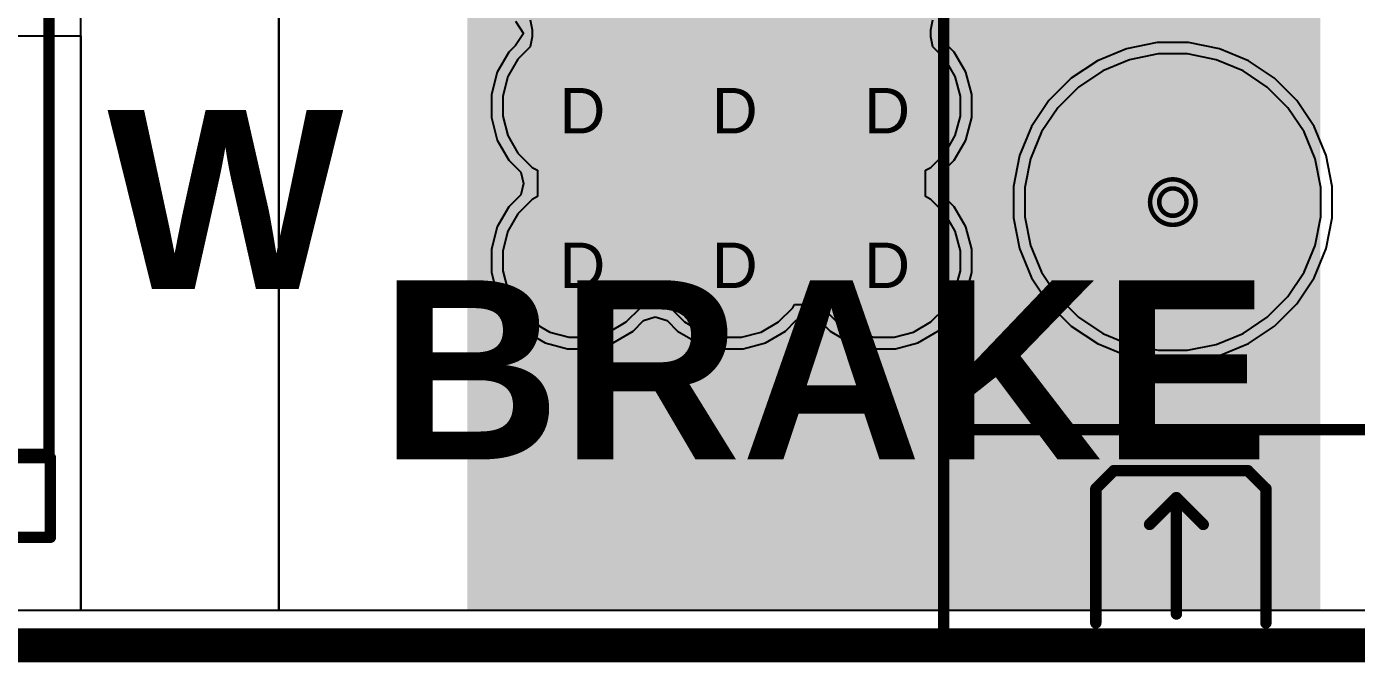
# Model space of a CAD drawing. Header units: inches. Extents: x 0 to 5379, y 0 to 5429.
# Drawn here: x 48.04 to 62.89, y -0.19 to 6.91 of the extents above; entities that cross this region are included whole.
import ezdxf

# ---------------------------------------------------------------- set-up
doc = ezdxf.new("R2010")
doc.units = ezdxf.units.IN
for name, color, linetype in [('Board Outline', 216, 'Continuous'), ('Bottom Layer', 5, 'Continuous'), ('Bottom Solder', 6, 'Continuous'), ('Drill Drawing', 1, 'Continuous'), ('GND01', 16, 'Continuous'), ('GND02', 76, 'Continuous'), ('Multi-Layer', 9, 'Continuous'), ('Pad Holes', 156, 'Continuous'), ('PWR', 156, 'Continuous'), ('SIG 01', 90, 'Continuous'), ('Top Layer', 1, 'Continuous'), ('Top Overlay', 2, 'Continuous'), ('Top Solder', 216, 'Continuous'), ('Via Holes', 16, 'Continuous')]:
    doc.layers.add(name, color=color, linetype=linetype)
doc.styles.add('Arial', font='', dxfattribs={"height": 0.2})
doc.styles.add('Arial_Bold', font='', dxfattribs={"height": 0.2})
doc.styles.get('Arial').set_extended_font_data('Arial')
doc.styles.get('Arial_Bold').set_extended_font_data('Arial', bold=True)

# ---------------------------------------------------------------- blocks, each defined once
blk = doc.blocks.new('DB128L_5_08_2P_BK_S_823')
at = {"layer": 'Bottom Layer'}
h = blk.add_hatch(color=5, dxfattribs=at)
edge = h.paths.add_edge_path()
edge.add_arc((-2.54, 0), 1.4, 0, 360)
h = blk.add_hatch(color=5, dxfattribs=at)
edge = h.paths.add_edge_path()
edge.add_arc((2.54, 0), 1.4, 0, 360)
at = {"layer": 'Bottom Solder'}
h = blk.add_hatch(color=6, dxfattribs=at)
edge = h.paths.add_edge_path()
edge.add_arc((-2.54, 0), 1.502, 0, 360)
h = blk.add_hatch(color=6, dxfattribs=at)
edge = h.paths.add_edge_path()
edge.add_arc((2.54, 0), 1.502, 0, 360)
at = {"layer": 'GND01'}
h = blk.add_hatch(color=16, dxfattribs=at)
edge = h.paths.add_edge_path()
edge.add_arc((-2.54, 0), 1.4, 0, 360)
h = blk.add_hatch(color=16, dxfattribs=at)
edge = h.paths.add_edge_path()
edge.add_arc((2.54, 0), 1.4, 0, 360)
at = {"layer": 'GND02'}
h = blk.add_hatch(color=76, dxfattribs=at)
edge = h.paths.add_edge_path()
edge.add_arc((-2.54, 0), 1.4, 0, 360)
h = blk.add_hatch(color=76, dxfattribs=at)
edge = h.paths.add_edge_path()
edge.add_arc((2.54, 0), 1.4, 0, 360)
at = {"layer": 'Multi-Layer'}
h = blk.add_hatch(color=9, dxfattribs=at)
edge = h.paths.add_edge_path()
edge.add_arc((-2.54, 0), 1.4, 0, 360)
h = blk.add_hatch(color=9, dxfattribs=at)
edge = h.paths.add_edge_path()
edge.add_arc((2.54, 0), 1.4, 0, 360)
at = {"layer": 'Pad Holes'}
h = blk.add_hatch(color=7, dxfattribs=at)
edge = h.paths.add_edge_path()
edge.add_arc((-2.54, 0), 0.8, 0, 360)
h = blk.add_hatch(color=7, dxfattribs=at)
edge = h.paths.add_edge_path()
edge.add_arc((2.54, 0), 0.8, 0, 360)
at = {"layer": 'PWR'}
h = blk.add_hatch(color=156, dxfattribs=at)
edge = h.paths.add_edge_path()
edge.add_arc((-2.54, 0), 1.4, 0, 360)
h = blk.add_hatch(color=156, dxfattribs=at)
edge = h.paths.add_edge_path()
edge.add_arc((2.54, 0), 1.4, 0, 360)
at = {"layer": 'SIG 01'}
h = blk.add_hatch(color=90, dxfattribs=at)
edge = h.paths.add_edge_path()
edge.add_arc((-2.54, 0), 1.4, 0, 360)
h = blk.add_hatch(color=90, dxfattribs=at)
edge = h.paths.add_edge_path()
edge.add_arc((2.54, 0), 1.4, 0, 360)
at = {"layer": 'Top Layer'}
h = blk.add_hatch(color=1, dxfattribs=at)
edge = h.paths.add_edge_path()
edge.add_arc((-2.54, 0), 1.4, 0, 360)
h = blk.add_hatch(color=1, dxfattribs=at)
edge = h.paths.add_edge_path()
edge.add_arc((2.54, 0), 1.4, 0, 360)
at = {"layer": 'Top Solder'}
h = blk.add_hatch(color=216, dxfattribs=at)
edge = h.paths.add_edge_path()
edge.add_arc((-2.54, 0), 1.502, 0, 360)
h = blk.add_hatch(color=216, dxfattribs=at)
edge = h.paths.add_edge_path()
edge.add_arc((2.54, 0), 1.502, 0, 360)
at = {"layer": 'Top Overlay'}
for points in [[(-5.1, 4.949, 0.127, 0.127, 0), (-5.1, -5.1, 0.127, 0.127, 0)], [(5.1, 4.949, 0.127, 0.127, 0), (-5.1, 4.949, 0.127, 0.127, 0)], [(5.1, 4.949, 0.127, 0.127, 0), (5.1, -5.1, 0.127, 0.127, 0)], [(-3.58, 4.7, 0.127, 0.127, 0), (-3.58, 3.2, 0.127, 0.127, 0)], [(-1.68, 4.7, 0.127, 0.127, 0), (-1.68, 3.2, 0.127, 0.127, 0)], [(1.5, 4.7, 0.127, 0.127, 0), (1.5, 3.2, 0.127, 0.127, 0)], [(3.4, 4.7, 0.127, 0.127, 0), (3.4, 3.2, 0.127, 0.127, 0)], [(-2.58, 4.6, 0.127, 0.127, 0), (-2.58, 3.3, 0.127, 0.127, 0)], [(2.5, 4.6, 0.127, 0.127, 0), (2.5, 3.3, 0.127, 0.127, 0)], [(-5.1, 3.894, 0.127, 0.127, 0), (-5.7, 4.2, 0.127, 0.127, 0)], [(-5.7, 4.2, 0.127, 0.127, 0), (-5.7, 3.2, 0.127, 0.127, 0)], [(-2.58, 3.3, 0.127, 0.127, 0), (-2.88, 3.6, 0.127, 0.127, 0)], [(-2.28, 3.6, 0.127, 0.127, 0), (-2.58, 3.3, 0.127, 0.127, 0)], [(2.5, 3.3, 0.127, 0.127, 0), (2.2, 3.6, 0.127, 0.127, 0)], [(2.8, 3.6, 0.127, 0.127, 0), (2.5, 3.3, 0.127, 0.127, 0)], [(-5.1, 3.464, 0.127, 0.127, 0), (-5.7, 3.2, 0.127, 0.127, 0)], [(-3.38, 3, 0.127, 0.127, 0), (-3.58, 3.2, 0.127, 0.127, 0)], [(-1.68, 3.2, 0.127, 0.127, 0), (-1.88, 3, 0.127, 0.127, 0)], [(1.7, 3, 0.127, 0.127, 0), (1.5, 3.2, 0.127, 0.127, 0)], [(3.4, 3.2, 0.127, 0.127, 0), (3.2, 3, 0.127, 0.127, 0)], [(-3.28, 3, 0.127, 0.127, 0), (-3.38, 3, 0.127, 0.127, 0)], [(-1.88, 3, 0.127, 0.127, 0), (-3.28, 3, 0.127, 0.127, 0)], [(1.8, 3, 0.127, 0.127, 0), (1.7, 3, 0.127, 0.127, 0)], [(3.2, 3, 0.127, 0.127, 0), (1.8, 3, 0.127, 0.127, 0)], [(4.99, 2.54, 0.127, 0.127, 0), (-4.99, 2.54, 0.127, 0.127, 0)], [(-4.956, -2.503, 0.127, 0.127, 0), (-4.99, -2.469, 0.127, 0.127, 0)], [(4.99, -2.503, 0.127, 0.127, 0), (-4.956, -2.503, 0.127, 0.127, 0)], [(-5.1, -3.306, 0.127, 0.127, 0), (-5.7, -3, 0.127, 0.127, 0)], [(-5.7, -3, 0.127, 0.127, 0), (-5.7, -4, 0.127, 0.127, 0)], [(-5.1, -3.736, 0.127, 0.127, 0), (-5.7, -4, 0.127, 0.127, 0)], [(4.99, -3.838, 0.127, 0.127, 0), (-4.99, -3.838, 0.127, 0.127, 0)], [(0.597, -3.838, 0.127, 0.127, 0), (0.473, -3.838, 0.127, 0.127, 0)], [(5.1, -5.1, 0.127, 0.127, 0), (-5.1, -5.1, 0.127, 0.127, 0)]]:
    blk.add_lwpolyline(points, format="xyseb", dxfattribs=at)
for points in [[(-5.132, 4.949, 0.0635, 0.0635, 1), (-5.068, 4.949, 0.0635, 0.0635, 1)], [(-5.132, 4.949, 0.0635, 0.0635, 1), (-5.068, 4.949, 0.0635, 0.0635, 1)], [(5.068, 4.949, 0.0635, 0.0635, 1), (5.132, 4.949, 0.0635, 0.0635, 1)], [(5.068, 4.949, 0.0635, 0.0635, 1), (5.132, 4.949, 0.0635, 0.0635, 1)], [(-3.612, 4.7, 0.0635, 0.0635, 1), (-3.548, 4.7, 0.0635, 0.0635, 1)], [(-1.712, 4.7, 0.0635, 0.0635, 1), (-1.648, 4.7, 0.0635, 0.0635, 1)], [(1.468, 4.7, 0.0635, 0.0635, 1), (1.532, 4.7, 0.0635, 0.0635, 1)], [(3.368, 4.7, 0.0635, 0.0635, 1), (3.432, 4.7, 0.0635, 0.0635, 1)], [(-2.612, 4.6, 0.0635, 0.0635, 1), (-2.548, 4.6, 0.0635, 0.0635, 1)], [(2.468, 4.6, 0.0635, 0.0635, 1), (2.532, 4.6, 0.0635, 0.0635, 1)], [(-5.732, 4.2, 0.0635, 0.0635, 1), (-5.668, 4.2, 0.0635, 0.0635, 1)], [(-5.732, 4.2, 0.0635, 0.0635, 1), (-5.668, 4.2, 0.0635, 0.0635, 1)], [(-5.132, 3.894, 0.0635, 0.0635, 1), (-5.068, 3.894, 0.0635, 0.0635, 1)], [(-2.912, 3.6, 0.0635, 0.0635, 1), (-2.848, 3.6, 0.0635, 0.0635, 1)], [(-2.312, 3.6, 0.0635, 0.0635, 1), (-2.248, 3.6, 0.0635, 0.0635, 1)], [(2.168, 3.6, 0.0635, 0.0635, 1), (2.232, 3.6, 0.0635, 0.0635, 1)], [(2.768, 3.6, 0.0635, 0.0635, 1), (2.832, 3.6, 0.0635, 0.0635, 1)], [(-5.132, 3.464, 0.0635, 0.0635, 1), (-5.068, 3.464, 0.0635, 0.0635, 1)], [(-2.612, 3.3, 0.0635, 0.0635, 1), (-2.548, 3.3, 0.0635, 0.0635, 1)], [(-2.612, 3.3, 0.0635, 0.0635, 1), (-2.548, 3.3, 0.0635, 0.0635, 1)], [(-2.612, 3.3, 0.0635, 0.0635, 1), (-2.548, 3.3, 0.0635, 0.0635, 1)], [(2.468, 3.3, 0.0635, 0.0635, 1), (2.532, 3.3, 0.0635, 0.0635, 1)], [(2.468, 3.3, 0.0635, 0.0635, 1), (2.532, 3.3, 0.0635, 0.0635, 1)], [(2.468, 3.3, 0.0635, 0.0635, 1), (2.532, 3.3, 0.0635, 0.0635, 1)], [(-5.732, 3.2, 0.0635, 0.0635, 1), (-5.668, 3.2, 0.0635, 0.0635, 1)], [(-5.732, 3.2, 0.0635, 0.0635, 1), (-5.668, 3.2, 0.0635, 0.0635, 1)], [(-3.612, 3.2, 0.0635, 0.0635, 1), (-3.548, 3.2, 0.0635, 0.0635, 1)], [(-3.612, 3.2, 0.0635, 0.0635, 1), (-3.548, 3.2, 0.0635, 0.0635, 1)], [(-1.712, 3.2, 0.0635, 0.0635, 1), (-1.648, 3.2, 0.0635, 0.0635, 1)], [(-1.712, 3.2, 0.0635, 0.0635, 1), (-1.648, 3.2, 0.0635, 0.0635, 1)], [(1.468, 3.2, 0.0635, 0.0635, 1), (1.532, 3.2, 0.0635, 0.0635, 1)], [(1.468, 3.2, 0.0635, 0.0635, 1), (1.532, 3.2, 0.0635, 0.0635, 1)], [(3.368, 3.2, 0.0635, 0.0635, 1), (3.432, 3.2, 0.0635, 0.0635, 1)], [(3.368, 3.2, 0.0635, 0.0635, 1), (3.432, 3.2, 0.0635, 0.0635, 1)], [(-3.412, 3, 0.0635, 0.0635, 1), (-3.348, 3, 0.0635, 0.0635, 1)], [(-3.412, 3, 0.0635, 0.0635, 1), (-3.348, 3, 0.0635, 0.0635, 1)], [(-3.312, 3, 0.0635, 0.0635, 1), (-3.248, 3, 0.0635, 0.0635, 1)], [(-3.312, 3, 0.0635, 0.0635, 1), (-3.248, 3, 0.0635, 0.0635, 1)], [(-1.912, 3, 0.0635, 0.0635, 1), (-1.848, 3, 0.0635, 0.0635, 1)], [(-1.912, 3, 0.0635, 0.0635, 1), (-1.848, 3, 0.0635, 0.0635, 1)], [(1.668, 3, 0.0635, 0.0635, 1), (1.732, 3, 0.0635, 0.0635, 1)], [(1.668, 3, 0.0635, 0.0635, 1), (1.732, 3, 0.0635, 0.0635, 1)], [(1.768, 3, 0.0635, 0.0635, 1), (1.832, 3, 0.0635, 0.0635, 1)], [(1.768, 3, 0.0635, 0.0635, 1), (1.832, 3, 0.0635, 0.0635, 1)], [(3.168, 3, 0.0635, 0.0635, 1), (3.232, 3, 0.0635, 0.0635, 1)], [(3.168, 3, 0.0635, 0.0635, 1), (3.232, 3, 0.0635, 0.0635, 1)], [(-5.022, 2.54, 0.0635, 0.0635, 1), (-4.958, 2.54, 0.0635, 0.0635, 1)], [(4.958, 2.54, 0.0635, 0.0635, 1), (5.022, 2.54, 0.0635, 0.0635, 1)], [(-5.022, -2.469, 0.0635, 0.0635, 1), (-4.958, -2.469, 0.0635, 0.0635, 1)], [(-4.988, -2.503, 0.0635, 0.0635, 1), (-4.924, -2.503, 0.0635, 0.0635, 1)], [(-4.988, -2.503, 0.0635, 0.0635, 1), (-4.924, -2.503, 0.0635, 0.0635, 1)], [(4.958, -2.503, 0.0635, 0.0635, 1), (5.022, -2.503, 0.0635, 0.0635, 1)], [(-5.732, -3, 0.0635, 0.0635, 1), (-5.668, -3, 0.0635, 0.0635, 1)], [(-5.732, -3, 0.0635, 0.0635, 1), (-5.668, -3, 0.0635, 0.0635, 1)], [(-5.132, -3.306, 0.0635, 0.0635, 1), (-5.068, -3.306, 0.0635, 0.0635, 1)], [(-5.132, -3.736, 0.0635, 0.0635, 1), (-5.068, -3.736, 0.0635, 0.0635, 1)], [(-5.022, -3.838, 0.0635, 0.0635, 1), (-4.958, -3.838, 0.0635, 0.0635, 1)], [(0.441, -3.838, 0.0635, 0.0635, 1), (0.505, -3.838, 0.0635, 0.0635, 1)], [(0.566, -3.838, 0.0635, 0.0635, 1), (0.629, -3.838, 0.0635, 0.0635, 1)], [(4.958, -3.838, 0.0635, 0.0635, 1), (5.022, -3.838, 0.0635, 0.0635, 1)], [(-5.732, -4, 0.0635, 0.0635, 1), (-5.668, -4, 0.0635, 0.0635, 1)], [(-5.732, -4, 0.0635, 0.0635, 1), (-5.668, -4, 0.0635, 0.0635, 1)], [(-5.132, -5.1, 0.0635, 0.0635, 1), (-5.068, -5.1, 0.0635, 0.0635, 1)], [(-5.132, -5.1, 0.0635, 0.0635, 1), (-5.068, -5.1, 0.0635, 0.0635, 1)], [(5.068, -5.1, 0.0635, 0.0635, 1), (5.132, -5.1, 0.0635, 0.0635, 1)], [(5.068, -5.1, 0.0635, 0.0635, 1), (5.132, -5.1, 0.0635, 0.0635, 1)]]:
    blk.add_lwpolyline(points, format="xyseb", close=True, dxfattribs=at)
blk = doc.blocks.new('1_770174_0_824')
at = {"layer": 'Top Overlay'}
for points in [[(2.69, -4.915, 0.127, 0.127, 0), (2.69, 1.297, 0.127, 0.127, 0)], [(-7.14, -4.915, 0.127, 0.127, 0), (2.69, -4.915, 0.127, 0.127, 0)], [(1.691, -4.953, 0.127, 0.127, 0), (2.707, -4.953, 0.127, 0.127, 0)], [(2.707, -5.842, 0.127, 0.127, 0), (2.707, -4.953, 0.127, 0.127, 0)], [(1.691, -5.842, 0.127, 0.127, 0), (2.707, -5.842, 0.127, 0.127, 0)]]:
    blk.add_lwpolyline(points, format="xyseb", dxfattribs=at)
for points in [[(2.658, -4.915, 0.0635, 0.0635, 1), (2.722, -4.915, 0.0635, 0.0635, 1)], [(2.658, -4.915, 0.0635, 0.0635, 1), (2.722, -4.915, 0.0635, 0.0635, 1)], [(2.676, -4.953, 0.0635, 0.0635, 1), (2.739, -4.953, 0.0635, 0.0635, 1)], [(2.676, -4.953, 0.0635, 0.0635, 1), (2.739, -4.953, 0.0635, 0.0635, 1)], [(2.676, -5.842, 0.0635, 0.0635, 1), (2.739, -5.842, 0.0635, 0.0635, 1)], [(2.676, -5.842, 0.0635, 0.0635, 1), (2.739, -5.842, 0.0635, 0.0635, 1)]]:
    blk.add_lwpolyline(points, format="xyseb", close=True, dxfattribs=at)

msp = doc.modelspace()

# ---------------------------------------------------------------- hatches: boundary and pattern name
at = {"layer": 'Bottom Layer'}
h = msp.add_hatch(color=5, dxfattribs=at)
edge = h.paths.add_edge_path()
edge.add_arc((54.208, 6.022), 0.6, 0, 360)
h = msp.add_hatch(color=5, dxfattribs=at)
edge = h.paths.add_edge_path()
edge.add_arc((55.909, 6.022), 0.6, 0, 360)
h = msp.add_hatch(color=5, dxfattribs=at)
edge = h.paths.add_edge_path()
edge.add_arc((57.611, 6.022), 0.6, 0, 360)
h = msp.add_hatch(color=5, dxfattribs=at)
edge = h.paths.add_edge_path()
edge.add_arc((54.208, 4.294), 0.6, 0, 360)
h = msp.add_hatch(color=5, dxfattribs=at)
edge = h.paths.add_edge_path()
edge.add_arc((55.909, 4.294), 0.6, 0, 360)
h = msp.add_hatch(color=5, dxfattribs=at)
edge = h.paths.add_edge_path()
edge.add_arc((57.611, 4.294), 0.6, 0, 360)
at = {"layer": 'Bottom Solder'}
h = msp.add_hatch(color=6, dxfattribs=at)
edge = h.paths.add_edge_path()
edge.add_arc((54.208, 6.022), 0.702, 0, 360)
h = msp.add_hatch(color=6, dxfattribs=at)
edge = h.paths.add_edge_path()
edge.add_arc((55.909, 6.022), 0.702, 0, 360)
h = msp.add_hatch(color=6, dxfattribs=at)
edge = h.paths.add_edge_path()
edge.add_arc((57.611, 6.022), 0.702, 0, 360)
h = msp.add_hatch(color=6, dxfattribs=at)
edge = h.paths.add_edge_path()
edge.add_arc((54.208, 4.294), 0.702, 0, 360)
h = msp.add_hatch(color=6, dxfattribs=at)
edge = h.paths.add_edge_path()
edge.add_arc((55.909, 4.294), 0.702, 0, 360)
h = msp.add_hatch(color=6, dxfattribs=at)
edge = h.paths.add_edge_path()
edge.add_arc((57.611, 4.294), 0.702, 0, 360)
at = {"layer": 'GND01'}
h = msp.add_hatch(color=16, dxfattribs=at)
edge = h.paths.add_edge_path()
edge.add_arc((54.208, 6.022), 0.6, 0, 360)
h = msp.add_hatch(color=16, dxfattribs=at)
edge = h.paths.add_edge_path()
edge.add_arc((55.909, 6.022), 0.6, 0, 360)
h = msp.add_hatch(color=16, dxfattribs=at)
edge = h.paths.add_edge_path()
edge.add_arc((57.611, 6.022), 0.6, 0, 360)
h = msp.add_hatch(color=16, dxfattribs=at)
edge = h.paths.add_edge_path()
edge.add_arc((54.208, 4.294), 0.6, 0, 360)
h = msp.add_hatch(color=16, dxfattribs=at)
edge = h.paths.add_edge_path()
edge.add_arc((55.909, 4.294), 0.6, 0, 360)
h = msp.add_hatch(color=16, dxfattribs=at)
edge = h.paths.add_edge_path()
edge.add_arc((57.611, 4.294), 0.6, 0, 360)
at = {"layer": 'GND02'}
h = msp.add_hatch(color=76, dxfattribs=at)
edge = h.paths.add_edge_path()
edge.add_arc((54.208, 6.022), 0.6, 0, 360)
h = msp.add_hatch(color=76, dxfattribs=at)
edge = h.paths.add_edge_path()
edge.add_arc((55.909, 6.022), 0.6, 0, 360)
h = msp.add_hatch(color=76, dxfattribs=at)
edge = h.paths.add_edge_path()
edge.add_arc((57.611, 6.022), 0.6, 0, 360)
h = msp.add_hatch(color=76, dxfattribs=at)
edge = h.paths.add_edge_path()
edge.add_arc((54.208, 4.294), 0.6, 0, 360)
h = msp.add_hatch(color=76, dxfattribs=at)
edge = h.paths.add_edge_path()
edge.add_arc((55.909, 4.294), 0.6, 0, 360)
h = msp.add_hatch(color=76, dxfattribs=at)
edge = h.paths.add_edge_path()
edge.add_arc((57.611, 4.294), 0.6, 0, 360)
at = {"layer": 'PWR'}
h = msp.add_hatch(color=156, dxfattribs=at)
edge = h.paths.add_edge_path()
edge.add_arc((54.208, 6.022), 0.6, 0, 360)
h = msp.add_hatch(color=156, dxfattribs=at)
edge = h.paths.add_edge_path()
edge.add_arc((55.909, 6.022), 0.6, 0, 360)
h = msp.add_hatch(color=156, dxfattribs=at)
edge = h.paths.add_edge_path()
edge.add_arc((57.611, 6.022), 0.6, 0, 360)
h = msp.add_hatch(color=156, dxfattribs=at)
edge = h.paths.add_edge_path()
edge.add_arc((54.208, 4.294), 0.6, 0, 360)
h = msp.add_hatch(color=156, dxfattribs=at)
edge = h.paths.add_edge_path()
edge.add_arc((55.909, 4.294), 0.6, 0, 360)
h = msp.add_hatch(color=156, dxfattribs=at)
edge = h.paths.add_edge_path()
edge.add_arc((57.611, 4.294), 0.6, 0, 360)
at = {"layer": 'SIG 01'}
h = msp.add_hatch(color=90, dxfattribs=at)
edge = h.paths.add_edge_path()
edge.add_arc((54.208, 6.022), 0.6, 0, 360)
h = msp.add_hatch(color=90, dxfattribs=at)
edge = h.paths.add_edge_path()
edge.add_arc((55.909, 6.022), 0.6, 0, 360)
h = msp.add_hatch(color=90, dxfattribs=at)
edge = h.paths.add_edge_path()
edge.add_arc((57.611, 6.022), 0.6, 0, 360)
h = msp.add_hatch(color=90, dxfattribs=at)
edge = h.paths.add_edge_path()
edge.add_arc((54.208, 4.294), 0.6, 0, 360)
h = msp.add_hatch(color=90, dxfattribs=at)
edge = h.paths.add_edge_path()
edge.add_arc((55.909, 4.294), 0.6, 0, 360)
h = msp.add_hatch(color=90, dxfattribs=at)
edge = h.paths.add_edge_path()
edge.add_arc((57.611, 4.294), 0.6, 0, 360)
at = {"layer": 'Top Layer'}
msp.add_hatch(color=1, dxfattribs=at).paths.add_polyline_path([(52.959, 0.388), (62.484, 0.388), (62.484, 13.741), (52.959, 13.741)])
h = msp.add_hatch(color=1, dxfattribs=at)
edge = h.paths.add_edge_path()
edge.add_arc((54.208, 6.022), 0.6, 0, 360)
h = msp.add_hatch(color=1, dxfattribs=at)
edge = h.paths.add_edge_path()
edge.add_arc((55.909, 6.022), 0.6, 0, 360)
h = msp.add_hatch(color=1, dxfattribs=at)
edge = h.paths.add_edge_path()
edge.add_arc((57.611, 6.022), 0.6, 0, 360)
h = msp.add_hatch(color=1, dxfattribs=at)
edge = h.paths.add_edge_path()
edge.add_arc((54.208, 4.294), 0.6, 0, 360)
h = msp.add_hatch(color=1, dxfattribs=at)
edge = h.paths.add_edge_path()
edge.add_arc((55.909, 4.294), 0.6, 0, 360)
h = msp.add_hatch(color=1, dxfattribs=at)
edge = h.paths.add_edge_path()
edge.add_arc((57.611, 4.294), 0.6, 0, 360)
at = {"layer": 'Top Solder'}
h = msp.add_hatch(color=216, dxfattribs=at)
edge = h.paths.add_edge_path()
edge.add_arc((54.208, 6.022), 0.702, 0, 360)
h = msp.add_hatch(color=216, dxfattribs=at)
edge = h.paths.add_edge_path()
edge.add_arc((55.909, 6.022), 0.702, 0, 360)
h = msp.add_hatch(color=216, dxfattribs=at)
edge = h.paths.add_edge_path()
edge.add_arc((57.611, 6.022), 0.702, 0, 360)
h = msp.add_hatch(color=216, dxfattribs=at)
edge = h.paths.add_edge_path()
edge.add_arc((54.208, 4.294), 0.702, 0, 360)
h = msp.add_hatch(color=216, dxfattribs=at)
edge = h.paths.add_edge_path()
edge.add_arc((55.909, 4.294), 0.702, 0, 360)
h = msp.add_hatch(color=216, dxfattribs=at)
edge = h.paths.add_edge_path()
edge.add_arc((57.611, 4.294), 0.702, 0, 360)
at = {"layer": 'Via Holes'}
h = msp.add_hatch(color=7, dxfattribs=at)
edge = h.paths.add_edge_path()
edge.add_arc((54.208, 6.022), 0.35, 0, 360)
h = msp.add_hatch(color=7, dxfattribs=at)
edge = h.paths.add_edge_path()
edge.add_arc((55.909, 6.022), 0.35, 0, 360)
h = msp.add_hatch(color=7, dxfattribs=at)
edge = h.paths.add_edge_path()
edge.add_arc((57.611, 6.022), 0.35, 0, 360)
h = msp.add_hatch(color=7, dxfattribs=at)
edge = h.paths.add_edge_path()
edge.add_arc((54.208, 4.294), 0.35, 0, 360)
h = msp.add_hatch(color=7, dxfattribs=at)
edge = h.paths.add_edge_path()
edge.add_arc((55.909, 4.294), 0.35, 0, 360)
h = msp.add_hatch(color=7, dxfattribs=at)
edge = h.paths.add_edge_path()
edge.add_arc((57.611, 4.294), 0.35, 0, 360)

# ---------------------------------------------------------------- linework, layer by layer
at = {"layer": 'Board Outline'}
msp.add_lwpolyline([(0, 0, 0.381, 0.381, 0), (350, 0, 0.381, 0.381, 0)], format="xyseb", dxfattribs=at)
at = {"layer": 'Bottom Layer'}
for p, q in [((48.641, 0.388), (48.641, 62.456)), ((50.851, 61.694), (50.851, 0.388)), ((50.851, 0.388), (50.851, 7.531)), ((36.754, 6.807), (48.641, 6.807)), ((48.641, 6.807), (48.641, 0.388)), ((48.641, 0.388), (26.619, 0.388)), ((50.851, 0.388), (48.641, 0.388)), ((77.894, 0.388), (50.851, 0.388))]:
    msp.add_line(p, q, dxfattribs=at)
at = {"layer": 'Drill Drawing'}
for points in [[(61.092, 4.95, 0.0508, 0.0508, 1), (60.584, 4.95, 0.0508, 0.0508, 1)], [(60.991, 4.95, 0.0508, 0.0508, 1), (60.686, 4.95, 0.0508, 0.0508, 1)], [(60.572, 4.95, 0.0254, 0.0254, 1), (60.597, 4.95, 0.0254, 0.0254, 1)], [(60.673, 4.95, 0.0254, 0.0254, 1), (60.699, 4.95, 0.0254, 0.0254, 1)], [(60.978, 4.95, 0.0254, 0.0254, 1), (61.004, 4.95, 0.0254, 0.0254, 1)], [(61.08, 4.95, 0.0254, 0.0254, 1), (61.105, 4.95, 0.0254, 0.0254, 1)]]:
    msp.add_lwpolyline(points, format="xyseb", close=True, dxfattribs=at)
at = {"layer": 'GND01'}
for p, q in [((53.661, 6.986), (53.683, 6.874)), ((58.135, 6.874), (58.157, 6.986)), ((53.683, 6.874), (53.683, 6.795)), ((58.135, 6.795), (58.135, 6.874)), ((53.683, 6.795), (53.661, 6.683)), ((58.157, 6.683), (58.135, 6.795)), ((53.524, 6.546), (53.412, 6.351)), ((53.661, 6.683), (53.524, 6.546)), ((58.294, 6.546), (58.157, 6.683)), ((58.407, 6.351), (58.294, 6.546)), ((60.356, 6.54), (60.055, 6.415)), ((60.676, 6.604), (60.356, 6.54)), ((61.001, 6.604), (60.676, 6.604)), ((61.321, 6.54), (61.001, 6.604)), ((61.622, 6.415), (61.321, 6.54)), ((60.055, 6.415), (59.784, 6.234)), ((61.893, 6.234), (61.622, 6.415)), ((53.412, 6.351), (53.354, 6.134)), ((58.465, 6.134), (58.407, 6.351)), ((53.354, 6.134), (53.354, 5.909)), ((58.465, 5.909), (58.465, 6.134)), ((59.784, 6.234), (59.554, 6.004)), ((62.123, 6.004), (61.893, 6.234)), ((59.554, 6.004), (59.373, 5.733)), ((62.304, 5.733), (62.123, 6.004)), ((53.354, 5.909), (53.412, 5.692)), ((58.407, 5.692), (58.465, 5.909)), ((53.412, 5.692), (53.524, 5.497)), ((58.294, 5.497), (58.407, 5.692)), ((59.373, 5.733), (59.248, 5.432)), ((62.429, 5.432), (62.304, 5.733)), ((53.524, 5.497), (53.683, 5.338)), ((58.135, 5.338), (58.294, 5.497)), ((59.248, 5.432), (59.184, 5.113)), ((62.492, 5.113), (62.429, 5.432)), ((53.683, 5.338), (53.741, 5.305)), ((53.741, 5.305), (53.741, 5.011)), ((58.077, 5.305), (58.135, 5.338)), ((58.077, 5.011), (58.077, 5.305)), ((59.184, 5.113), (59.184, 4.787)), ((62.492, 4.787), (62.492, 5.113)), ((53.683, 4.978), (53.524, 4.819)), ((53.741, 5.011), (53.683, 4.978)), ((58.135, 4.978), (58.077, 5.011)), ((58.294, 4.819), (58.135, 4.978)), ((53.524, 4.819), (53.412, 4.624)), ((58.407, 4.624), (58.294, 4.819)), ((59.184, 4.787), (59.248, 4.467)), ((62.429, 4.467), (62.492, 4.787)), ((53.412, 4.624), (53.354, 4.407)), ((58.465, 4.407), (58.407, 4.624)), ((59.248, 4.467), (59.373, 4.166)), ((62.304, 4.166), (62.429, 4.467)), ((53.354, 4.407), (53.354, 4.182)), ((58.465, 4.182), (58.465, 4.407)), ((53.354, 4.182), (53.412, 3.965)), ((58.407, 3.965), (58.465, 4.182)), ((59.373, 4.166), (59.554, 3.895)), ((62.123, 3.895), (62.304, 4.166)), ((53.412, 3.965), (53.524, 3.77)), ((58.294, 3.77), (58.407, 3.965)), ((59.554, 3.895), (59.784, 3.665)), ((61.893, 3.665), (62.123, 3.895)), ((53.524, 3.77), (53.683, 3.611)), ((54.732, 3.611), (54.891, 3.77)), ((54.891, 3.77), (54.912, 3.806)), ((54.912, 3.806), (55.205, 3.806)), ((55.205, 3.806), (55.226, 3.77)), ((55.226, 3.77), (55.385, 3.611)), ((56.434, 3.611), (56.593, 3.77)), ((56.593, 3.77), (56.614, 3.806)), ((56.614, 3.806), (56.907, 3.806)), ((56.907, 3.806), (56.928, 3.77)), ((56.928, 3.77), (57.087, 3.611)), ((58.135, 3.611), (58.294, 3.77)), ((53.683, 3.611), (53.878, 3.499)), ((54.537, 3.499), (54.732, 3.611)), ((55.385, 3.611), (55.58, 3.499)), ((56.239, 3.499), (56.434, 3.611)), ((57.087, 3.611), (57.281, 3.499)), ((57.941, 3.499), (58.135, 3.611)), ((59.784, 3.665), (60.055, 3.484)), ((61.622, 3.484), (61.893, 3.665)), ((53.878, 3.499), (54.095, 3.44)), ((54.095, 3.44), (54.32, 3.44)), ((54.32, 3.44), (54.537, 3.499)), ((55.58, 3.499), (55.797, 3.44)), ((55.797, 3.44), (56.022, 3.44)), ((56.022, 3.44), (56.239, 3.499)), ((57.281, 3.499), (57.499, 3.44)), ((57.499, 3.44), (57.724, 3.44)), ((57.724, 3.44), (57.941, 3.499)), ((60.055, 3.484), (60.356, 3.359)), ((61.321, 3.359), (61.622, 3.484)), ((60.356, 3.359), (60.676, 3.296)), ((60.676, 3.296), (61.001, 3.296)), ((61.001, 3.296), (61.321, 3.359)), ((349.612, 0.388), (0.388, 0.388))]:
    msp.add_line(p, q, dxfattribs=at)
at = {"layer": 'GND02'}
for p, q in [((53.661, 6.986), (53.683, 6.874)), ((58.135, 6.874), (58.157, 6.986)), ((53.683, 6.874), (53.683, 6.795)), ((58.135, 6.795), (58.135, 6.874)), ((53.683, 6.795), (53.661, 6.683)), ((58.157, 6.683), (58.135, 6.795)), ((53.524, 6.546), (53.412, 6.351)), ((53.661, 6.683), (53.524, 6.546)), ((58.294, 6.546), (58.157, 6.683)), ((58.407, 6.351), (58.294, 6.546)), ((60.356, 6.54), (60.055, 6.415)), ((60.676, 6.604), (60.356, 6.54)), ((61.001, 6.604), (60.676, 6.604)), ((61.321, 6.54), (61.001, 6.604)), ((61.622, 6.415), (61.321, 6.54)), ((60.055, 6.415), (59.784, 6.234)), ((61.893, 6.234), (61.622, 6.415)), ((53.412, 6.351), (53.354, 6.134)), ((58.465, 6.134), (58.407, 6.351)), ((53.354, 6.134), (53.354, 5.909)), ((58.465, 5.909), (58.465, 6.134)), ((59.784, 6.234), (59.554, 6.004)), ((62.123, 6.004), (61.893, 6.234)), ((59.554, 6.004), (59.373, 5.733)), ((62.304, 5.733), (62.123, 6.004)), ((53.354, 5.909), (53.412, 5.692)), ((58.407, 5.692), (58.465, 5.909)), ((53.412, 5.692), (53.524, 5.497)), ((58.294, 5.497), (58.407, 5.692)), ((59.373, 5.733), (59.248, 5.432)), ((62.429, 5.432), (62.304, 5.733)), ((53.524, 5.497), (53.683, 5.338)), ((58.135, 5.338), (58.294, 5.497)), ((59.248, 5.432), (59.184, 5.113)), ((62.492, 5.113), (62.429, 5.432)), ((53.683, 5.338), (53.741, 5.305)), ((53.741, 5.305), (53.741, 5.011)), ((58.077, 5.305), (58.135, 5.338)), ((58.077, 5.011), (58.077, 5.305)), ((59.184, 5.113), (59.184, 4.787)), ((62.492, 4.787), (62.492, 5.113)), ((53.683, 4.978), (53.524, 4.819)), ((53.741, 5.011), (53.683, 4.978)), ((58.135, 4.978), (58.077, 5.011)), ((58.294, 4.819), (58.135, 4.978)), ((53.524, 4.819), (53.412, 4.624)), ((58.407, 4.624), (58.294, 4.819)), ((59.184, 4.787), (59.248, 4.467)), ((62.429, 4.467), (62.492, 4.787)), ((53.412, 4.624), (53.354, 4.407)), ((58.465, 4.407), (58.407, 4.624)), ((59.248, 4.467), (59.373, 4.166)), ((62.304, 4.166), (62.429, 4.467)), ((53.354, 4.407), (53.354, 4.182)), ((58.465, 4.182), (58.465, 4.407)), ((53.354, 4.182), (53.412, 3.965)), ((58.407, 3.965), (58.465, 4.182)), ((59.373, 4.166), (59.554, 3.895)), ((62.123, 3.895), (62.304, 4.166)), ((53.412, 3.965), (53.524, 3.77)), ((58.294, 3.77), (58.407, 3.965)), ((59.554, 3.895), (59.784, 3.665)), ((61.893, 3.665), (62.123, 3.895)), ((53.524, 3.77), (53.683, 3.611)), ((54.732, 3.611), (54.891, 3.77)), ((54.891, 3.77), (54.912, 3.806)), ((54.912, 3.806), (55.205, 3.806)), ((55.205, 3.806), (55.226, 3.77)), ((55.226, 3.77), (55.385, 3.611)), ((56.434, 3.611), (56.593, 3.77)), ((56.593, 3.77), (56.614, 3.806)), ((56.614, 3.806), (56.907, 3.806)), ((56.907, 3.806), (56.928, 3.77)), ((56.928, 3.77), (57.087, 3.611)), ((58.135, 3.611), (58.294, 3.77)), ((53.683, 3.611), (53.878, 3.499)), ((54.537, 3.499), (54.732, 3.611)), ((55.385, 3.611), (55.58, 3.499)), ((56.239, 3.499), (56.434, 3.611)), ((57.087, 3.611), (57.281, 3.499)), ((57.941, 3.499), (58.135, 3.611)), ((59.784, 3.665), (60.055, 3.484)), ((61.622, 3.484), (61.893, 3.665)), ((53.878, 3.499), (54.095, 3.44)), ((54.095, 3.44), (54.32, 3.44)), ((54.32, 3.44), (54.537, 3.499)), ((55.58, 3.499), (55.797, 3.44)), ((55.797, 3.44), (56.022, 3.44)), ((56.022, 3.44), (56.239, 3.499)), ((57.281, 3.499), (57.499, 3.44)), ((57.499, 3.44), (57.724, 3.44)), ((57.724, 3.44), (57.941, 3.499)), ((60.055, 3.484), (60.356, 3.359)), ((61.321, 3.359), (61.622, 3.484)), ((60.356, 3.359), (60.676, 3.296)), ((60.676, 3.296), (61.001, 3.296)), ((61.001, 3.296), (61.321, 3.359)), ((349.612, 0.388), (0.388, 0.388))]:
    msp.add_line(p, q, dxfattribs=at)
at = {"layer": 'PWR'}
for p, q in [((53.661, 6.986), (53.683, 6.874)), ((58.135, 6.874), (58.157, 6.986)), ((53.683, 6.874), (53.683, 6.795)), ((58.135, 6.795), (58.135, 6.874)), ((53.683, 6.795), (53.661, 6.683)), ((58.157, 6.683), (58.135, 6.795)), ((53.524, 6.546), (53.412, 6.351)), ((53.661, 6.683), (53.524, 6.546)), ((58.294, 6.546), (58.157, 6.683)), ((58.407, 6.351), (58.294, 6.546)), ((60.356, 6.54), (60.055, 6.415)), ((60.676, 6.604), (60.356, 6.54)), ((61.001, 6.604), (60.676, 6.604)), ((61.321, 6.54), (61.001, 6.604)), ((61.622, 6.415), (61.321, 6.54)), ((60.055, 6.415), (59.784, 6.234)), ((61.893, 6.234), (61.622, 6.415)), ((53.412, 6.351), (53.354, 6.134)), ((58.465, 6.134), (58.407, 6.351)), ((53.354, 6.134), (53.354, 5.909)), ((58.465, 5.909), (58.465, 6.134)), ((59.784, 6.234), (59.554, 6.004)), ((62.123, 6.004), (61.893, 6.234)), ((59.554, 6.004), (59.373, 5.733)), ((62.304, 5.733), (62.123, 6.004)), ((53.354, 5.909), (53.412, 5.692)), ((58.407, 5.692), (58.465, 5.909)), ((53.412, 5.692), (53.524, 5.497)), ((58.294, 5.497), (58.407, 5.692)), ((59.373, 5.733), (59.248, 5.432)), ((62.429, 5.432), (62.304, 5.733)), ((53.524, 5.497), (53.683, 5.338)), ((58.135, 5.338), (58.294, 5.497)), ((59.248, 5.432), (59.184, 5.113)), ((62.492, 5.113), (62.429, 5.432)), ((53.683, 5.338), (53.741, 5.305)), ((53.741, 5.305), (53.741, 5.011)), ((58.077, 5.305), (58.135, 5.338)), ((58.077, 5.011), (58.077, 5.305)), ((59.184, 5.113), (59.184, 4.787)), ((62.492, 4.787), (62.492, 5.113)), ((53.683, 4.978), (53.524, 4.819)), ((53.741, 5.011), (53.683, 4.978)), ((58.135, 4.978), (58.077, 5.011)), ((58.294, 4.819), (58.135, 4.978)), ((53.524, 4.819), (53.412, 4.624)), ((58.407, 4.624), (58.294, 4.819)), ((59.184, 4.787), (59.248, 4.467)), ((62.429, 4.467), (62.492, 4.787)), ((53.412, 4.624), (53.354, 4.407)), ((58.465, 4.407), (58.407, 4.624)), ((59.248, 4.467), (59.373, 4.166)), ((62.304, 4.166), (62.429, 4.467)), ((53.354, 4.407), (53.354, 4.182)), ((58.465, 4.182), (58.465, 4.407)), ((53.354, 4.182), (53.412, 3.965)), ((58.407, 3.965), (58.465, 4.182)), ((59.373, 4.166), (59.554, 3.895)), ((62.123, 3.895), (62.304, 4.166)), ((53.412, 3.965), (53.524, 3.77)), ((58.294, 3.77), (58.407, 3.965)), ((59.554, 3.895), (59.784, 3.665)), ((61.893, 3.665), (62.123, 3.895)), ((53.524, 3.77), (53.683, 3.611)), ((54.732, 3.611), (54.891, 3.77)), ((54.891, 3.77), (54.912, 3.806)), ((54.912, 3.806), (55.205, 3.806)), ((55.205, 3.806), (55.226, 3.77)), ((55.226, 3.77), (55.385, 3.611)), ((56.434, 3.611), (56.593, 3.77)), ((56.593, 3.77), (56.614, 3.806)), ((56.614, 3.806), (56.907, 3.806)), ((56.907, 3.806), (56.928, 3.77)), ((56.928, 3.77), (57.087, 3.611)), ((58.135, 3.611), (58.294, 3.77)), ((53.683, 3.611), (53.878, 3.499)), ((54.537, 3.499), (54.732, 3.611)), ((55.385, 3.611), (55.58, 3.499)), ((56.239, 3.499), (56.434, 3.611)), ((57.087, 3.611), (57.281, 3.499)), ((57.941, 3.499), (58.135, 3.611)), ((59.784, 3.665), (60.055, 3.484)), ((61.622, 3.484), (61.893, 3.665)), ((53.878, 3.499), (54.095, 3.44)), ((54.095, 3.44), (54.32, 3.44)), ((54.32, 3.44), (54.537, 3.499)), ((55.58, 3.499), (55.797, 3.44)), ((55.797, 3.44), (56.022, 3.44)), ((56.022, 3.44), (56.239, 3.499)), ((57.281, 3.499), (57.499, 3.44)), ((57.499, 3.44), (57.724, 3.44)), ((57.724, 3.44), (57.941, 3.499)), ((60.055, 3.484), (60.356, 3.359)), ((61.321, 3.359), (61.622, 3.484)), ((60.356, 3.359), (60.676, 3.296)), ((60.676, 3.296), (61.001, 3.296)), ((61.001, 3.296), (61.321, 3.359)), ((349.612, 0.388), (0.388, 0.388))]:
    msp.add_line(p, q, dxfattribs=at)
at = {"layer": 'SIG 01'}
for p, q in [((53.495, 6.972), (53.587, 6.834)), ((53.587, 6.834), (53.495, 6.697)), ((58.232, 6.834), (58.323, 6.972)), ((58.323, 6.697), (58.232, 6.834)), ((53.495, 6.697), (53.423, 6.624)), ((58.396, 6.624), (58.323, 6.697)), ((60.663, 6.731), (60.319, 6.662)), ((61.014, 6.731), (60.663, 6.731)), ((61.358, 6.662), (61.014, 6.731)), ((53.423, 6.624), (53.293, 6.4)), ((58.525, 6.4), (58.396, 6.624)), ((60.319, 6.662), (59.995, 6.528)), ((61.682, 6.528), (61.358, 6.662)), ((53.293, 6.4), (53.227, 6.151)), ((58.592, 6.151), (58.525, 6.4)), ((59.995, 6.528), (59.703, 6.333)), ((61.974, 6.333), (61.682, 6.528)), ((59.703, 6.333), (59.455, 6.085)), ((62.222, 6.085), (61.974, 6.333)), ((53.227, 6.151), (53.227, 5.893)), ((58.592, 5.893), (58.592, 6.151)), ((59.455, 6.085), (59.26, 5.793)), ((62.417, 5.793), (62.222, 6.085)), ((53.227, 5.893), (53.293, 5.643)), ((58.525, 5.643), (58.592, 5.893)), ((59.26, 5.793), (59.126, 5.469)), ((62.551, 5.469), (62.417, 5.793)), ((53.293, 5.643), (53.423, 5.419)), ((58.396, 5.419), (58.525, 5.643)), ((53.423, 5.419), (53.556, 5.286)), ((58.263, 5.286), (58.396, 5.419)), ((59.126, 5.469), (59.057, 5.125)), ((62.619, 5.125), (62.551, 5.469)), ((53.556, 5.286), (53.586, 5.158)), ((58.232, 5.158), (58.263, 5.286)), ((53.586, 5.158), (53.556, 5.03)), ((58.263, 5.03), (58.232, 5.158)), ((59.057, 5.125), (59.057, 4.774)), ((62.619, 4.774), (62.619, 5.125)), ((53.556, 5.03), (53.423, 4.897)), ((58.396, 4.897), (58.263, 5.03)), ((53.423, 4.897), (53.293, 4.673)), ((58.525, 4.673), (58.396, 4.897)), ((59.057, 4.774), (59.126, 4.43)), ((62.551, 4.43), (62.619, 4.774)), ((53.293, 4.673), (53.227, 4.424)), ((58.592, 4.424), (58.525, 4.673)), ((53.227, 4.424), (53.227, 4.165)), ((58.592, 4.165), (58.592, 4.424)), ((59.126, 4.43), (59.26, 4.106)), ((62.417, 4.106), (62.551, 4.43)), ((53.227, 4.165), (53.293, 3.916)), ((58.525, 3.916), (58.592, 4.165)), ((59.26, 4.106), (59.455, 3.814)), ((62.222, 3.814), (62.417, 4.106)), ((53.293, 3.916), (53.423, 3.692)), ((58.396, 3.692), (58.525, 3.916)), ((59.455, 3.814), (59.703, 3.566)), ((61.974, 3.566), (62.222, 3.814)), ((53.423, 3.692), (53.605, 3.509)), ((54.81, 3.509), (54.927, 3.627)), ((54.927, 3.627), (55.058, 3.67)), ((55.058, 3.67), (55.19, 3.627)), ((55.19, 3.627), (55.307, 3.509)), ((56.512, 3.509), (56.629, 3.627)), ((56.629, 3.627), (56.76, 3.67)), ((56.76, 3.67), (56.891, 3.627)), ((56.891, 3.627), (57.009, 3.509)), ((58.213, 3.509), (58.396, 3.692)), ((59.703, 3.566), (59.995, 3.371)), ((61.682, 3.371), (61.974, 3.566)), ((53.605, 3.509), (53.829, 3.38)), ((54.586, 3.38), (54.81, 3.509)), ((55.307, 3.509), (55.531, 3.38)), ((56.288, 3.38), (56.512, 3.509)), ((57.009, 3.509), (57.232, 3.38)), ((57.99, 3.38), (58.213, 3.509)), ((53.829, 3.38), (54.078, 3.313)), ((54.078, 3.313), (54.337, 3.313)), ((54.337, 3.313), (54.586, 3.38)), ((55.531, 3.38), (55.78, 3.313)), ((55.78, 3.313), (56.038, 3.313)), ((56.038, 3.313), (56.288, 3.38)), ((57.232, 3.38), (57.482, 3.313)), ((57.482, 3.313), (57.74, 3.313)), ((57.74, 3.313), (57.99, 3.38)), ((59.995, 3.371), (60.319, 3.237)), ((61.358, 3.237), (61.682, 3.371)), ((60.319, 3.237), (60.663, 3.169)), ((60.663, 3.169), (61.014, 3.169)), ((61.014, 3.169), (61.358, 3.237)), ((349.612, 0.388), (0.388, 0.388))]:
    msp.add_line(p, q, dxfattribs=at)

# ---------------------------------------------------------------- block references
msp.add_blockref('1_770174_0_824', (45.594, 7.048))
at = {"rotation": 180}
msp.add_blockref('DB128L_5_08_2P_BK_S_823', (63.378, 4.95), dxfattribs=at)

# ---------------------------------------------------------------- texts
at = {"layer": 'Drill Drawing', "style": 'Arial'}
for p in [(53.987, 5.717), (55.689, 5.717), (57.391, 5.717), (53.987, 3.99), (55.689, 3.99), (57.391, 3.99)]:
    msp.add_text('D', height=0.508, dxfattribs=at).set_placement(p)
at = {"layer": 'Top Overlay', "style": 'Arial_Bold'}
for s, p in [('W', (48.937, 3.979)), ('BRAKE', (51.981, 2.077))]:
    msp.add_text(s, height=2, rotation=360, dxfattribs=at).set_placement(p)

doc.saveas('drawing.dxf')
